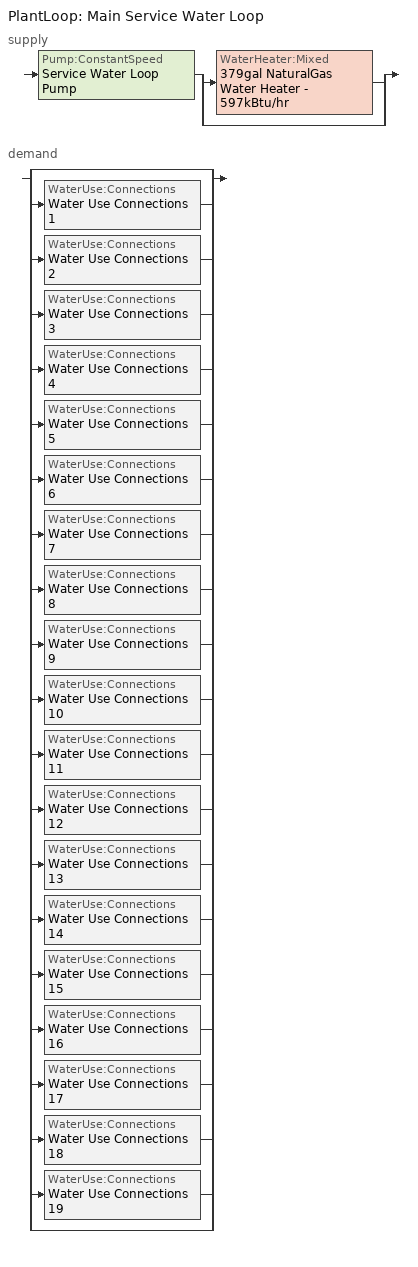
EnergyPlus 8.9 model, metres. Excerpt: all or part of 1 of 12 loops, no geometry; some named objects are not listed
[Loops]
PlantLoop 'Main Service Water Loop'
 supply: Pump:ConstantSpeed 'Service Water Loop Pump' > split
  | WaterHeater:Mixed '379gal NaturalGas Water Heater - 597kBtu/hr'
  | bypass
 demand: split
  | bypass
  | WaterUse:Connections 'Water Use Connections 1'
  | WaterUse:Connections 'Water Use Connections 2'
  | WaterUse:Connections 'Water Use Connections 3'
  | WaterUse:Connections 'Water Use Connections 4'
  | WaterUse:Connections 'Water Use Connections 5'
  | WaterUse:Connections 'Water Use Connections 6'
  | WaterUse:Connections 'Water Use Connections 7'
  | WaterUse:Connections 'Water Use Connections 8'
  | WaterUse:Connections 'Water Use Connections 9'
  | WaterUse:Connections 'Water Use Connections 10'
  | WaterUse:Connections 'Water Use Connections 11'
  | WaterUse:Connections 'Water Use Connections 12'
  | WaterUse:Connections 'Water Use Connections 13'
  | WaterUse:Connections 'Water Use Connections 14'
  | WaterUse:Connections 'Water Use Connections 15'
  | WaterUse:Connections 'Water Use Connections 16'
  | WaterUse:Connections 'Water Use Connections 17'
  | WaterUse:Connections 'Water Use Connections 18'
  | WaterUse:Connections 'Water Use Connections 19'
  | bypass
[SetpointManager:Scheduled]
Service hot water setpoint manager: Control Variable=Temperature; Schedule=Service Water Loop Temp - 140F
[PlantLoop]
Main Service Water Loop: Fluid Type=Water; Plant Equipment Operation Scheme=Main Service Water Loop Operation Schemes; Maximum Loop Temperature {C}=60; Minimum Loop Temperature {C}=10; Maximum Loop Flow Rate {m3/s}=Autosize; Minimum Loop Flow Rate {m3/s}=0; Plant Loop Volume {m3}=Autocalculate; Load Distribution Scheme=Optimal; Plant Loop Demand Calculation Scheme=SingleSetpoint
[Sizing:Plant]
Main Service Water Loop: Loop Type=Heating; Design Loop Exit Temperature {C}=60; Loop Design Temperature Difference {deltaC}=5; Sizing Option=NonCoincident; Zone Timesteps in Averaging Window=1; Coincident Sizing Factor Mode=None
[Pump:ConstantSpeed]
Service Water Loop Pump: Design Flow Rate {m3/s}=Autosize; Design Pump Head {Pa}=558704; Design Power Consumption {W}=Autosize; Motor Efficiency=0.9; Fraction of Motor Inefficiencies to Fluid Stream=0; Pump Control Type=Intermittent; Design Power Sizing Method=PowerPerFlowPerPressure; Design Electric Power per Unit Flow Rate {W/(m3/s)}=348701.1; Design Shaft Power per Unit Flow Rate per Unit Head=1.28205
[PlantEquipmentOperationSchemes]
Main Service Water Loop Operation Schemes: Control Scheme Object Type 1=PlantEquipmentOperation:HeatingLoad; Control Scheme Name 1=Main Service Water Loop Heating Operation Scheme; Control Scheme Schedule Name 1=Always On Discrete
[PlantEquipmentList]
Main Service Water Loop Heating Equipment List: WaterHeater:Mixed, 379gal NaturalGas Water Heater - 597kBtu/hr
[PlantEquipmentOperation:HeatingLoad]
Main Service Water Loop Heating Operation Scheme: Load Range Lower Limit 1 {W}=0; Load Range Upper Limit 1 {W}=1000000000; Range Equipment List Name 1=Main Service Water Loop Heating Equipment List
[WaterHeater:Mixed]
379gal NaturalGas Water Heater - 597kBtu/hr: Tank Volume {m3}=1.43368; Setpoint Temperature Schedule=Service Water Loop Temp - 140F; Deadband Temperature Difference {deltaC}=2; Maximum Temperature Limit {C}=82.2222; Heater Control Type=Cycle; Heater Maximum Capacity {W}=175059; Heater Ignition Minimum Flow Rate {m3/s}=0; Heater Ignition Delay {s}=0; Heater Fuel Type=NaturalGas; Heater Thermal Efficiency=0.8; Off Cycle Parasitic Fuel Consumption Rate {W}=20; Off Cycle Parasitic Fuel Type=NaturalGas; Off Cycle Parasitic Heat Fraction to Tank=0.8; On Cycle Parasitic Fuel Consumption Rate {W}=0; On Cycle Parasitic Fuel Type=NaturalGas; On Cycle Parasitic Heat Fraction to Tank=0; Ambient Temperature Indicator=Schedule; Ambient Temperature Schedule=Water Heater Ambient Temp Schedule - 70F; Off Cycle Loss Coefficient to Ambient Temperature {W/K}=6; Off Cycle Loss Fraction to Zone=1; On Cycle Loss Coefficient to Ambient Temperature {W/K}=6; On Cycle Loss Fraction to Zone=1; Use Side Effectiveness=1; Source Side Effectiveness=1; Use Side Design Flow Rate {m3/s}=Autosize; Source Side Design Flow Rate {m3/s}=Autosize; Indirect Water Heating Recovery Time {hr}=1.5; Source Side Flow Control Mode=IndirectHeatPrimarySetpoint
[WaterUse:Connections]
Name | Water Use Equipment Name 1
Water Use Connections 1 | Banquet_flr_6 Service Water Use 0.34gal/min
Water Use Connections 2 | Basement Service Water Use 0.5gal/min
Water Use Connections 3 | Cafe_flr_1 Service Water Use 0.02gal/min
Water Use Connections 4 | Dining_flr_6 Service Water Use 0.34gal/min
Water Use Connections 5 | Kitchen_flr_6 Service Water Use 0.05gal/min
Water Use Connections 6 | Laundry_flr_1 Service Water Use 0.02gal/min
Water Use Connections 7 | Lobby_flr_1 Service Water Use 0.33gal/min
Water Use Connections 8 | Retail_1_flr_1 Service Water Use 0.01gal/min
Water Use Connections 9 | Retail_2_flr_1 Service Water Use 0.01gal/min
Water Use Connections 10 | Room_1_flr_3 Service Water Use 0.32gal/min
Water Use Connections 11 | Room_1_flr_6 Service Water Use 0.08gal/min
Water Use Connections 12 | Room_2_flr_3 Service Water Use 0.32gal/min
Water Use Connections 13 | Room_2_flr_6 Service Water Use 0.08gal/min
Water Use Connections 14 | Room_3_mult19_flr_3 Service Water Use 3.77gal/min
Water Use Connections 15 | Room_3_mult9_flr_6 Service Water Use 0.45gal/min
Water Use Connections 16 | Room_4_mult19_flr_3 Service Water Use 3.77gal/min
Water Use Connections 17 | Room_5_flr_3 Service Water Use 0.32gal/min
Water Use Connections 18 | Room_6_flr_3 Service Water Use 0.32gal/min
Water Use Connections 19 | Storage_flr_1 Service Water Use 0.02gal/min
[WaterUse:Equipment]
Name | Peak Flow Rate {m3/s} | Flow Rate Fraction Schedule | Target Temperature Schedule | Zone | Sensible Fraction Schedule | Latent Fraction Schedule
Banquet_flr_6 Service Water Use 0.34gal/min | 2.11381e-05 | NECB-B-Service Water Heating | Schedule Ruleset 5 | Sp-Banquet_Flr_6 Sys-3 Flr-4 Sch-B HPlcmt-north ZN | Schedule Ruleset 3 | Schedule Ruleset 4
Basement Service Water Use 0.5gal/min | 3.15301e-05 | NECB-E-Service Water Heating | Schedule Ruleset 8 | Sp-Basement Sys-4 Flr-1 Sch-E HPlcmt-north ZN | Schedule Ruleset 6 | Schedule Ruleset 7
Cafe_flr_1 Service Water Use 0.02gal/min | 1.50463e-06 | NECB-C-Service Water Heating | Schedule Ruleset 11 | Sp-Cafe_Flr_1 Sys-6 Flr-2 Sch-C HPlcmt-south ZN | Schedule Ruleset 9 | Schedule Ruleset 10
Dining_flr_6 Service Water Use 0.34gal/min | 2.11381e-05 | NECB-B-Service Water Heating | Schedule Ruleset 14 | Sp-Dining_Flr_6 Sys-3 Flr-4 Sch-B HPlcmt-north ZN | Schedule Ruleset 12 | Schedule Ruleset 13
Kitchen_flr_6 Service Water Use 0.05gal/min | 3.29204e-06 | NECB-B-Service Water Heating | Schedule Ruleset 17 | Sp-Kitchen_Flr_6 Sys-3 Flr-4 Sch-B HPlcmt-east ZN | Schedule Ruleset 15 | Schedule Ruleset 16
Laundry_flr_1 Service Water Use 0.02gal/min | 1.24346e-06 | NECB-C-Service Water Heating | Schedule Ruleset 20 | Sp-Laundry_Flr_1 Sys-6 Flr-2 Sch-C HPlcmt-east ZN | Schedule Ruleset 18 | Schedule Ruleset 19
Lobby_flr_1 Service Water Use 0.33gal/min | 2.08442e-05 | NECB-H-Service Water Heating | Schedule Ruleset 23 | Sp-Lobby_Flr_1 Sys-6 Flr-2 Sch-H HPlcmt-north ZN | Schedule Ruleset 21 | Schedule Ruleset 22
Retail_1_flr_1 Service Water Use 0.01gal/min | 4.74976e-07 | NECB-C-Service Water Heating | Schedule Ruleset 26 | Sp-Retail_1_Flr_1 Sys-6 Flr-2 Sch-C HPlcmt-south ZN | Schedule Ruleset 24 | Schedule Ruleset 25
Retail_2_flr_1 Service Water Use 0.01gal/min | 5.50024e-07 | NECB-C-Service Water Heating | Schedule Ruleset 29 | Sp-Retail_2_Flr_1 Sys-6 Flr-2 Sch-C HPlcmt-west ZN | Schedule Ruleset 27 | Schedule Ruleset 28
Room_1_flr_3 Service Water Use 0.32gal/min | 1.98965e-05 | NECB-F-Service Water Heating | Schedule Ruleset 32 | Sp-Room_1_Flr_3 Sys-1 Flr-3 Sch-F HPlcmt-west ZN | Schedule Ruleset 30 | Schedule Ruleset 31
Room_1_flr_6 Service Water Use 0.08gal/min | 4.97412e-06 | NECB-F-Service Water Heating | Schedule Ruleset 35 | Sp-Room_1_Flr_6 Sys-1 Flr-4 Sch-F HPlcmt-west ZN | Schedule Ruleset 33 | Schedule Ruleset 34
Room_2_flr_3 Service Water Use 0.32gal/min | 1.98942e-05 | NECB-F-Service Water Heating | Schedule Ruleset 38 | Sp-Room_2_Flr_3 Sys-1 Flr-3 Sch-F HPlcmt-west ZN | Schedule Ruleset 36 | Schedule Ruleset 37
Room_2_flr_6 Service Water Use 0.08gal/min | 4.97354e-06 | NECB-F-Service Water Heating | Schedule Ruleset 41 | Sp-Room_2_Flr_6 Sys-1 Flr-4 Sch-F HPlcmt-west ZN | Schedule Ruleset 39 | Schedule Ruleset 40
Room_3_mult19_flr_3 Service Water Use 3.77gal/min | 0.000237579 | NECB-F-Service Water Heating | Schedule Ruleset 44 | Sp-Room_3_Mult19_Flr_3 Sys-1 Flr-3 Sch-F HPlcmt-south ZN | Schedule Ruleset 42 | Schedule Ruleset 43
Room_3_mult9_flr_6 Service Water Use 0.45gal/min | 2.81421e-05 | NECB-F-Service Water Heating | Schedule Ruleset 47 | Sp-Room_3_Mult9_Flr_6 Sys-1 Flr-4 Sch-F HPlcmt-south ZN | Schedule Ruleset 45 | Schedule Ruleset 46
Room_4_mult19_flr_3 Service Water Use 3.77gal/min | 0.000237644 | NECB-F-Service Water Heating | Schedule Ruleset 50 | Sp-Room_4_Mult19_Flr_3 Sys-1 Flr-3 Sch-F HPlcmt-north ZN | Schedule Ruleset 48 | Schedule Ruleset 49
Room_5_flr_3 Service Water Use 0.32gal/min | 1.98965e-05 | NECB-F-Service Water Heating | Schedule Ruleset 53 | Sp-Room_5_Flr_3 Sys-1 Flr-3 Sch-F HPlcmt-east ZN | Schedule Ruleset 51 | Schedule Ruleset 52
Room_6_flr_3 Service Water Use 0.32gal/min | 1.98942e-05 | NECB-F-Service Water Heating | Schedule Ruleset 56 | Sp-Room_6_Flr_3 Sys-1 Flr-3 Sch-F HPlcmt-east ZN | Schedule Ruleset 54 | Schedule Ruleset 55
Storage_flr_1 Service Water Use 0.02gal/min | 1.50987e-06 | NECB-E-Service Water Heating | Schedule Ruleset 59 | Sp-Storage_Flr_1 Sys-4 Flr-2 Sch-E HPlcmt-north ZN | Schedule Ruleset 57 | Schedule Ruleset 58
[Schedule:Day:Interval]
NECB-B-Service Water Heating Default; NECB-B-Service Water Heating Default|Wkdy Day: No, 01:00, 0.6, 02:00, 0.5, 09:00, 0.05, 11:00, 0.7, 12:00, 0.4, 13:00, 0.5, 15:00, 0.6, 16:00, 0.4, 18:00, 0.3, 19:00, 0.4, 20:00, 0.5, 22:00, 0.8, 24:00, 0.9
NECB-B-Service Water Heating Sat Day: No, 01:00, 0.7, 02:00, 0.6, 09:00, 0.05, 11:00, 0.7, 12:00, 0.4, 13:00, 0.5, 15:00, 0.6, 16:00, 0.4, 18:00, 0.3, 19:00, 0.4, 20:00, 0.5, 22:00, 0.8, 24:00, 0.9
NECB-B-Service Water Heating Sun|Hol Day: No, 01:00, 0.5, 02:00, 0.6, 09:00, 0.05, 11:00, 0.7, 12:00, 0.4, 13:00, 0.5, 15:00, 0.6, 16:00, 0.4, 18:00, 0.3, 19:00, 0.4, 20:00, 0.5, 22:00, 0.8, 24:00, 0.5
NECB-C-Service Water Heating Default; NECB-C-Service Water Heating Default|Wkdy Day: No, 08:00, 0.05, 09:00, 0.1, 10:00, 0.2, 11:00, 0.3, 12:00, 0.4, 16:00, 0.8, 17:00, 0.6, 18:00, 0.4, 19:00, 0.3, 21:00, 0.2, 24:00, 0.05
NECB-C-Service Water Heating Sat Day: No, 08:00, 0.05, 09:00, 0.1, 10:00, 0.2, 11:00, 0.3, 12:00, 0.5, 16:00, 0.9, 17:00, 0.7, 18:00, 0.5, 19:00, 0.3, 21:00, 0.2, 24:00, 0.05
NECB-C-Service Water Heating Sun|Hol Day: No, 08:00, 0.05, 09:00, 0.1, 10:00, 0.2, 11:00, 0.3, 12:00, 0.5, 17:00, 0.9, 18:00, 0.5, 19:00, 0.3, 24:00, 0.05
NECB-E-Service Water Heating Default; NECB-E-Service Water Heating Default|Wkdy Day: No, 08:00, 0.05, 09:00, 0.1, 10:00, 0.4, 12:00, 0.5, 13:00, 0.7, 14:00, 0.9, 15:00, 0.8, 16:00, 0.7, 17:00, 0.8, 18:00, 0.3, 24:00, 0.05
NECB-E-Service Water Heating Sat Day: No, 10:00, 0.05, 12:00, 0.2, 13:00, 0.4, 16:00, 0.2, 24:00, 0.05
NECB-E-Service Water Heating Sun|Hol Day; Schedule Day 12; Schedule Day 15; Schedule Day 18; Schedule Day 21; Schedule Day 24; Schedule Day 27; Schedule Day 30; Schedule Day 33; Schedule Day 36; Schedule Day 39; Schedule Day 42; Schedule Day 45; Schedule Day 48; Schedule Day 51; Schedule Day 54; Schedule Day 57; Schedule Day 60; Schedule Day 63; Schedule Day 9: No, 24:00, 0.05
NECB-F-Service Water Heating Default; NECB-F-Service Water Heating Default|Wkdy Day; NECB-F-Service Water Heating Sat Day; NECB-F-Service Water Heating Sun|Hol Day: No, 01:00, 0.35, 02:00, 0.21, 03:00, 0.14, 05:00, 0.07, 06:00, 0.14, 07:00, 0.28, 08:00, 0.42, 09:00, 0.63, 10:00, 0.49, 12:00, 0.35, 13:00, 0.28, 14:00, 0.35, 15:00, 0.28, 19:00, 0.21, 20:00, 0.35, 24:00, 0.49
NECB-H-Service Water Heating Default; NECB-H-Service Water Heating Default|Wkdy Day; NECB-H-Service Water Heating Sat Day; NECB-H-Service Water Heating Sun|Hol Day: No, 24:00, 0.9
Schedule Day 10; Schedule Day 13; Schedule Day 16; Schedule Day 19; Schedule Day 22; Schedule Day 25; Schedule Day 28; Schedule Day 31; Schedule Day 34; Schedule Day 37; Schedule Day 40; Schedule Day 43; Schedule Day 46; Schedule Day 49; Schedule Day 52; Schedule Day 55; Schedule Day 58; Schedule Day 61; Schedule Day 64; Service Water Loop Temp - 140F Default: No, 24:00, 60
Schedule Day 11; Schedule Day 14; Schedule Day 17; Schedule Day 20; Schedule Day 23; Schedule Day 26; Schedule Day 29; Schedule Day 32; Schedule Day 35; Schedule Day 38; Schedule Day 41; Schedule Day 44; Schedule Day 47; Schedule Day 50; Schedule Day 53; Schedule Day 56; Schedule Day 59; Schedule Day 62; Schedule Day 8: No, 24:00, 0.2
Water Heater Ambient Temp Schedule - 70F Default: No, 24:00, 21.1111
[Schedule:Week:Daily]
NECB-B-Service Water Heating Week Rule - Jan1-Dec31: NECB-B-Service Water Heating Sun|Hol Day, NECB-B-Service Water Heating Default|Wkdy Day, NECB-B-Service Water Heating Default|Wkdy Day, NECB-B-Service Water Heating Default|Wkdy Day, NECB-B-Service Water Heating Default|Wkdy Day, NECB-B-Service Water Heating Default|Wkdy Day, NECB-B-Service Water Heating Sat Day, NECB-B-Service Water Heating Default, NECB-B-Service Water Heating Default, NECB-B-Service Water Heating Default, NECB-B-Service Water Heating Default, NECB-B-Service Water Heating Default
NECB-C-Service Water Heating Week Rule - Jan1-Dec31: NECB-C-Service Water Heating Sun|Hol Day, NECB-C-Service Water Heating Default|Wkdy Day, NECB-C-Service Water Heating Default|Wkdy Day, NECB-C-Service Water Heating Default|Wkdy Day, NECB-C-Service Water Heating Default|Wkdy Day, NECB-C-Service Water Heating Default|Wkdy Day, NECB-C-Service Water Heating Sat Day, NECB-C-Service Water Heating Default, NECB-C-Service Water Heating Default, NECB-C-Service Water Heating Default, NECB-C-Service Water Heating Default, NECB-C-Service Water Heating Default
NECB-E-Service Water Heating Week Rule - Jan1-Dec31: NECB-E-Service Water Heating Sun|Hol Day, NECB-E-Service Water Heating Default|Wkdy Day, NECB-E-Service Water Heating Default|Wkdy Day, NECB-E-Service Water Heating Default|Wkdy Day, NECB-E-Service Water Heating Default|Wkdy Day, NECB-E-Service Water Heating Default|Wkdy Day, NECB-E-Service Water Heating Sat Day, NECB-E-Service Water Heating Default, NECB-E-Service Water Heating Default, NECB-E-Service Water Heating Default, NECB-E-Service Water Heating Default, NECB-E-Service Water Heating Default
NECB-F-Service Water Heating Week Rule - Jan1-Dec31: NECB-F-Service Water Heating Sun|Hol Day, NECB-F-Service Water Heating Default|Wkdy Day, NECB-F-Service Water Heating Default|Wkdy Day, NECB-F-Service Water Heating Default|Wkdy Day, NECB-F-Service Water Heating Default|Wkdy Day, NECB-F-Service Water Heating Default|Wkdy Day, NECB-F-Service Water Heating Sat Day, NECB-F-Service Water Heating Default, NECB-F-Service Water Heating Default, NECB-F-Service Water Heating Default, NECB-F-Service Water Heating Default, NECB-F-Service Water Heating Default
NECB-H-Service Water Heating Week Rule - Jan1-Dec31: NECB-H-Service Water Heating Sun|Hol Day, NECB-H-Service Water Heating Default|Wkdy Day, NECB-H-Service Water Heating Default|Wkdy Day, NECB-H-Service Water Heating Default|Wkdy Day, NECB-H-Service Water Heating Default|Wkdy Day, NECB-H-Service Water Heating Default|Wkdy Day, NECB-H-Service Water Heating Sat Day, NECB-H-Service Water Heating Default, NECB-H-Service Water Heating Default, NECB-H-Service Water Heating Default, NECB-H-Service Water Heating Default, NECB-H-Service Water Heating Default
Schedule Ruleset 10 Week Rule - Jan1-Dec31: Schedule Day 15, Schedule Day 15, Schedule Day 15, Schedule Day 15, Schedule Day 15, Schedule Day 15, Schedule Day 15, Schedule Day 15, Schedule Day 15, Schedule Day 15, Schedule Day 15, Schedule Day 15
Schedule Ruleset 11 Week Rule - Jan1-Dec31: Schedule Day 16, Schedule Day 16, Schedule Day 16, Schedule Day 16, Schedule Day 16, Schedule Day 16, Schedule Day 16, Schedule Day 16, Schedule Day 16, Schedule Day 16, Schedule Day 16, Schedule Day 16
Schedule Ruleset 12 Week Rule - Jan1-Dec31: Schedule Day 17, Schedule Day 17, Schedule Day 17, Schedule Day 17, Schedule Day 17, Schedule Day 17, Schedule Day 17, Schedule Day 17, Schedule Day 17, Schedule Day 17, Schedule Day 17, Schedule Day 17
Schedule Ruleset 13 Week Rule - Jan1-Dec31: Schedule Day 18, Schedule Day 18, Schedule Day 18, Schedule Day 18, Schedule Day 18, Schedule Day 18, Schedule Day 18, Schedule Day 18, Schedule Day 18, Schedule Day 18, Schedule Day 18, Schedule Day 18
Schedule Ruleset 14 Week Rule - Jan1-Dec31: Schedule Day 19, Schedule Day 19, Schedule Day 19, Schedule Day 19, Schedule Day 19, Schedule Day 19, Schedule Day 19, Schedule Day 19, Schedule Day 19, Schedule Day 19, Schedule Day 19, Schedule Day 19
Schedule Ruleset 15 Week Rule - Jan1-Dec31: Schedule Day 20, Schedule Day 20, Schedule Day 20, Schedule Day 20, Schedule Day 20, Schedule Day 20, Schedule Day 20, Schedule Day 20, Schedule Day 20, Schedule Day 20, Schedule Day 20, Schedule Day 20
Schedule Ruleset 16 Week Rule - Jan1-Dec31: Schedule Day 21, Schedule Day 21, Schedule Day 21, Schedule Day 21, Schedule Day 21, Schedule Day 21, Schedule Day 21, Schedule Day 21, Schedule Day 21, Schedule Day 21, Schedule Day 21, Schedule Day 21
Schedule Ruleset 17 Week Rule - Jan1-Dec31: Schedule Day 22, Schedule Day 22, Schedule Day 22, Schedule Day 22, Schedule Day 22, Schedule Day 22, Schedule Day 22, Schedule Day 22, Schedule Day 22, Schedule Day 22, Schedule Day 22, Schedule Day 22
Schedule Ruleset 18 Week Rule - Jan1-Dec31: Schedule Day 23, Schedule Day 23, Schedule Day 23, Schedule Day 23, Schedule Day 23, Schedule Day 23, Schedule Day 23, Schedule Day 23, Schedule Day 23, Schedule Day 23, Schedule Day 23, Schedule Day 23
Schedule Ruleset 19 Week Rule - Jan1-Dec31: Schedule Day 24, Schedule Day 24, Schedule Day 24, Schedule Day 24, Schedule Day 24, Schedule Day 24, Schedule Day 24, Schedule Day 24, Schedule Day 24, Schedule Day 24, Schedule Day 24, Schedule Day 24
Schedule Ruleset 20 Week Rule - Jan1-Dec31: Schedule Day 25, Schedule Day 25, Schedule Day 25, Schedule Day 25, Schedule Day 25, Schedule Day 25, Schedule Day 25, Schedule Day 25, Schedule Day 25, Schedule Day 25, Schedule Day 25, Schedule Day 25
Schedule Ruleset 21 Week Rule - Jan1-Dec31: Schedule Day 26, Schedule Day 26, Schedule Day 26, Schedule Day 26, Schedule Day 26, Schedule Day 26, Schedule Day 26, Schedule Day 26, Schedule Day 26, Schedule Day 26, Schedule Day 26, Schedule Day 26
Schedule Ruleset 22 Week Rule - Jan1-Dec31: Schedule Day 27, Schedule Day 27, Schedule Day 27, Schedule Day 27, Schedule Day 27, Schedule Day 27, Schedule Day 27, Schedule Day 27, Schedule Day 27, Schedule Day 27, Schedule Day 27, Schedule Day 27
Schedule Ruleset 23 Week Rule - Jan1-Dec31: Schedule Day 28, Schedule Day 28, Schedule Day 28, Schedule Day 28, Schedule Day 28, Schedule Day 28, Schedule Day 28, Schedule Day 28, Schedule Day 28, Schedule Day 28, Schedule Day 28, Schedule Day 28
Schedule Ruleset 24 Week Rule - Jan1-Dec31: Schedule Day 29, Schedule Day 29, Schedule Day 29, Schedule Day 29, Schedule Day 29, Schedule Day 29, Schedule Day 29, Schedule Day 29, Schedule Day 29, Schedule Day 29, Schedule Day 29, Schedule Day 29
Schedule Ruleset 25 Week Rule - Jan1-Dec31: Schedule Day 30, Schedule Day 30, Schedule Day 30, Schedule Day 30, Schedule Day 30, Schedule Day 30, Schedule Day 30, Schedule Day 30, Schedule Day 30, Schedule Day 30, Schedule Day 30, Schedule Day 30
Schedule Ruleset 26 Week Rule - Jan1-Dec31: Schedule Day 31, Schedule Day 31, Schedule Day 31, Schedule Day 31, Schedule Day 31, Schedule Day 31, Schedule Day 31, Schedule Day 31, Schedule Day 31, Schedule Day 31, Schedule Day 31, Schedule Day 31
Schedule Ruleset 27 Week Rule - Jan1-Dec31: Schedule Day 32, Schedule Day 32, Schedule Day 32, Schedule Day 32, Schedule Day 32, Schedule Day 32, Schedule Day 32, Schedule Day 32, Schedule Day 32, Schedule Day 32, Schedule Day 32, Schedule Day 32
Schedule Ruleset 28 Week Rule - Jan1-Dec31: Schedule Day 33, Schedule Day 33, Schedule Day 33, Schedule Day 33, Schedule Day 33, Schedule Day 33, Schedule Day 33, Schedule Day 33, Schedule Day 33, Schedule Day 33, Schedule Day 33, Schedule Day 33
Schedule Ruleset 29 Week Rule - Jan1-Dec31: Schedule Day 34, Schedule Day 34, Schedule Day 34, Schedule Day 34, Schedule Day 34, Schedule Day 34, Schedule Day 34, Schedule Day 34, Schedule Day 34, Schedule Day 34, Schedule Day 34, Schedule Day 34
Schedule Ruleset 3 Week Rule - Jan1-Dec31: Schedule Day 8, Schedule Day 8, Schedule Day 8, Schedule Day 8, Schedule Day 8, Schedule Day 8, Schedule Day 8, Schedule Day 8, Schedule Day 8, Schedule Day 8, Schedule Day 8, Schedule Day 8
Schedule Ruleset 30 Week Rule - Jan1-Dec31: Schedule Day 35, Schedule Day 35, Schedule Day 35, Schedule Day 35, Schedule Day 35, Schedule Day 35, Schedule Day 35, Schedule Day 35, Schedule Day 35, Schedule Day 35, Schedule Day 35, Schedule Day 35
Schedule Ruleset 31 Week Rule - Jan1-Dec31: Schedule Day 36, Schedule Day 36, Schedule Day 36, Schedule Day 36, Schedule Day 36, Schedule Day 36, Schedule Day 36, Schedule Day 36, Schedule Day 36, Schedule Day 36, Schedule Day 36, Schedule Day 36
Schedule Ruleset 32 Week Rule - Jan1-Dec31: Schedule Day 37, Schedule Day 37, Schedule Day 37, Schedule Day 37, Schedule Day 37, Schedule Day 37, Schedule Day 37, Schedule Day 37, Schedule Day 37, Schedule Day 37, Schedule Day 37, Schedule Day 37
Schedule Ruleset 33 Week Rule - Jan1-Dec31: Schedule Day 38, Schedule Day 38, Schedule Day 38, Schedule Day 38, Schedule Day 38, Schedule Day 38, Schedule Day 38, Schedule Day 38, Schedule Day 38, Schedule Day 38, Schedule Day 38, Schedule Day 38
Schedule Ruleset 34 Week Rule - Jan1-Dec31: Schedule Day 39, Schedule Day 39, Schedule Day 39, Schedule Day 39, Schedule Day 39, Schedule Day 39, Schedule Day 39, Schedule Day 39, Schedule Day 39, Schedule Day 39, Schedule Day 39, Schedule Day 39
Schedule Ruleset 35 Week Rule - Jan1-Dec31: Schedule Day 40, Schedule Day 40, Schedule Day 40, Schedule Day 40, Schedule Day 40, Schedule Day 40, Schedule Day 40, Schedule Day 40, Schedule Day 40, Schedule Day 40, Schedule Day 40, Schedule Day 40
Schedule Ruleset 36 Week Rule - Jan1-Dec31: Schedule Day 41, Schedule Day 41, Schedule Day 41, Schedule Day 41, Schedule Day 41, Schedule Day 41, Schedule Day 41, Schedule Day 41, Schedule Day 41, Schedule Day 41, Schedule Day 41, Schedule Day 41
Schedule Ruleset 37 Week Rule - Jan1-Dec31: Schedule Day 42, Schedule Day 42, Schedule Day 42, Schedule Day 42, Schedule Day 42, Schedule Day 42, Schedule Day 42, Schedule Day 42, Schedule Day 42, Schedule Day 42, Schedule Day 42, Schedule Day 42
Schedule Ruleset 38 Week Rule - Jan1-Dec31: Schedule Day 43, Schedule Day 43, Schedule Day 43, Schedule Day 43, Schedule Day 43, Schedule Day 43, Schedule Day 43, Schedule Day 43, Schedule Day 43, Schedule Day 43, Schedule Day 43, Schedule Day 43
Schedule Ruleset 39 Week Rule - Jan1-Dec31: Schedule Day 44, Schedule Day 44, Schedule Day 44, Schedule Day 44, Schedule Day 44, Schedule Day 44, Schedule Day 44, Schedule Day 44, Schedule Day 44, Schedule Day 44, Schedule Day 44, Schedule Day 44
Schedule Ruleset 4 Week Rule - Jan1-Dec31: Schedule Day 9, Schedule Day 9, Schedule Day 9, Schedule Day 9, Schedule Day 9, Schedule Day 9, Schedule Day 9, Schedule Day 9, Schedule Day 9, Schedule Day 9, Schedule Day 9, Schedule Day 9
Schedule Ruleset 40 Week Rule - Jan1-Dec31: Schedule Day 45, Schedule Day 45, Schedule Day 45, Schedule Day 45, Schedule Day 45, Schedule Day 45, Schedule Day 45, Schedule Day 45, Schedule Day 45, Schedule Day 45, Schedule Day 45, Schedule Day 45
Schedule Ruleset 41 Week Rule - Jan1-Dec31: Schedule Day 46, Schedule Day 46, Schedule Day 46, Schedule Day 46, Schedule Day 46, Schedule Day 46, Schedule Day 46, Schedule Day 46, Schedule Day 46, Schedule Day 46, Schedule Day 46, Schedule Day 46
Schedule Ruleset 42 Week Rule - Jan1-Dec31: Schedule Day 47, Schedule Day 47, Schedule Day 47, Schedule Day 47, Schedule Day 47, Schedule Day 47, Schedule Day 47, Schedule Day 47, Schedule Day 47, Schedule Day 47, Schedule Day 47, Schedule Day 47
Schedule Ruleset 43 Week Rule - Jan1-Dec31: Schedule Day 48, Schedule Day 48, Schedule Day 48, Schedule Day 48, Schedule Day 48, Schedule Day 48, Schedule Day 48, Schedule Day 48, Schedule Day 48, Schedule Day 48, Schedule Day 48, Schedule Day 48
Schedule Ruleset 44 Week Rule - Jan1-Dec31: Schedule Day 49, Schedule Day 49, Schedule Day 49, Schedule Day 49, Schedule Day 49, Schedule Day 49, Schedule Day 49, Schedule Day 49, Schedule Day 49, Schedule Day 49, Schedule Day 49, Schedule Day 49
Schedule Ruleset 45 Week Rule - Jan1-Dec31: Schedule Day 50, Schedule Day 50, Schedule Day 50, Schedule Day 50, Schedule Day 50, Schedule Day 50, Schedule Day 50, Schedule Day 50, Schedule Day 50, Schedule Day 50, Schedule Day 50, Schedule Day 50
Schedule Ruleset 46 Week Rule - Jan1-Dec31: Schedule Day 51, Schedule Day 51, Schedule Day 51, Schedule Day 51, Schedule Day 51, Schedule Day 51, Schedule Day 51, Schedule Day 51, Schedule Day 51, Schedule Day 51, Schedule Day 51, Schedule Day 51
Schedule Ruleset 47 Week Rule - Jan1-Dec31: Schedule Day 52, Schedule Day 52, Schedule Day 52, Schedule Day 52, Schedule Day 52, Schedule Day 52, Schedule Day 52, Schedule Day 52, Schedule Day 52, Schedule Day 52, Schedule Day 52, Schedule Day 52
Schedule Ruleset 48 Week Rule - Jan1-Dec31: Schedule Day 53, Schedule Day 53, Schedule Day 53, Schedule Day 53, Schedule Day 53, Schedule Day 53, Schedule Day 53, Schedule Day 53, Schedule Day 53, Schedule Day 53, Schedule Day 53, Schedule Day 53
Schedule Ruleset 49 Week Rule - Jan1-Dec31: Schedule Day 54, Schedule Day 54, Schedule Day 54, Schedule Day 54, Schedule Day 54, Schedule Day 54, Schedule Day 54, Schedule Day 54, Schedule Day 54, Schedule Day 54, Schedule Day 54, Schedule Day 54
Schedule Ruleset 5 Week Rule - Jan1-Dec31: Schedule Day 10, Schedule Day 10, Schedule Day 10, Schedule Day 10, Schedule Day 10, Schedule Day 10, Schedule Day 10, Schedule Day 10, Schedule Day 10, Schedule Day 10, Schedule Day 10, Schedule Day 10
Schedule Ruleset 50 Week Rule - Jan1-Dec31: Schedule Day 55, Schedule Day 55, Schedule Day 55, Schedule Day 55, Schedule Day 55, Schedule Day 55, Schedule Day 55, Schedule Day 55, Schedule Day 55, Schedule Day 55, Schedule Day 55, Schedule Day 55
Schedule Ruleset 51 Week Rule - Jan1-Dec31: Schedule Day 56, Schedule Day 56, Schedule Day 56, Schedule Day 56, Schedule Day 56, Schedule Day 56, Schedule Day 56, Schedule Day 56, Schedule Day 56, Schedule Day 56, Schedule Day 56, Schedule Day 56
Schedule Ruleset 52 Week Rule - Jan1-Dec31: Schedule Day 57, Schedule Day 57, Schedule Day 57, Schedule Day 57, Schedule Day 57, Schedule Day 57, Schedule Day 57, Schedule Day 57, Schedule Day 57, Schedule Day 57, Schedule Day 57, Schedule Day 57
Schedule Ruleset 53 Week Rule - Jan1-Dec31: Schedule Day 58, Schedule Day 58, Schedule Day 58, Schedule Day 58, Schedule Day 58, Schedule Day 58, Schedule Day 58, Schedule Day 58, Schedule Day 58, Schedule Day 58, Schedule Day 58, Schedule Day 58
Schedule Ruleset 54 Week Rule - Jan1-Dec31: Schedule Day 59, Schedule Day 59, Schedule Day 59, Schedule Day 59, Schedule Day 59, Schedule Day 59, Schedule Day 59, Schedule Day 59, Schedule Day 59, Schedule Day 59, Schedule Day 59, Schedule Day 59
Schedule Ruleset 55 Week Rule - Jan1-Dec31: Schedule Day 60, Schedule Day 60, Schedule Day 60, Schedule Day 60, Schedule Day 60, Schedule Day 60, Schedule Day 60, Schedule Day 60, Schedule Day 60, Schedule Day 60, Schedule Day 60, Schedule Day 60
Schedule Ruleset 56 Week Rule - Jan1-Dec31: Schedule Day 61, Schedule Day 61, Schedule Day 61, Schedule Day 61, Schedule Day 61, Schedule Day 61, Schedule Day 61, Schedule Day 61, Schedule Day 61, Schedule Day 61, Schedule Day 61, Schedule Day 61
Schedule Ruleset 57 Week Rule - Jan1-Dec31: Schedule Day 62, Schedule Day 62, Schedule Day 62, Schedule Day 62, Schedule Day 62, Schedule Day 62, Schedule Day 62, Schedule Day 62, Schedule Day 62, Schedule Day 62, Schedule Day 62, Schedule Day 62
Schedule Ruleset 58 Week Rule - Jan1-Dec31: Schedule Day 63, Schedule Day 63, Schedule Day 63, Schedule Day 63, Schedule Day 63, Schedule Day 63, Schedule Day 63, Schedule Day 63, Schedule Day 63, Schedule Day 63, Schedule Day 63, Schedule Day 63
Schedule Ruleset 59 Week Rule - Jan1-Dec31: Schedule Day 64, Schedule Day 64, Schedule Day 64, Schedule Day 64, Schedule Day 64, Schedule Day 64, Schedule Day 64, Schedule Day 64, Schedule Day 64, Schedule Day 64, Schedule Day 64, Schedule Day 64
Schedule Ruleset 6 Week Rule - Jan1-Dec31: Schedule Day 11, Schedule Day 11, Schedule Day 11, Schedule Day 11, Schedule Day 11, Schedule Day 11, Schedule Day 11, Schedule Day 11, Schedule Day 11, Schedule Day 11, Schedule Day 11, Schedule Day 11
Schedule Ruleset 7 Week Rule - Jan1-Dec31: Schedule Day 12, Schedule Day 12, Schedule Day 12, Schedule Day 12, Schedule Day 12, Schedule Day 12, Schedule Day 12, Schedule Day 12, Schedule Day 12, Schedule Day 12, Schedule Day 12, Schedule Day 12
Schedule Ruleset 8 Week Rule - Jan1-Dec31: Schedule Day 13, Schedule Day 13, Schedule Day 13, Schedule Day 13, Schedule Day 13, Schedule Day 13, Schedule Day 13, Schedule Day 13, Schedule Day 13, Schedule Day 13, Schedule Day 13, Schedule Day 13
Schedule Ruleset 9 Week Rule - Jan1-Dec31: Schedule Day 14, Schedule Day 14, Schedule Day 14, Schedule Day 14, Schedule Day 14, Schedule Day 14, Schedule Day 14, Schedule Day 14, Schedule Day 14, Schedule Day 14, Schedule Day 14, Schedule Day 14
Service Water Loop Temp - 140F Week Rule - Jan1-Dec31: Service Water Loop Temp - 140F Default, Service Water Loop Temp - 140F Default, Service Water Loop Temp - 140F Default, Service Water Loop Temp - 140F Default, Service Water Loop Temp - 140F Default, Service Water Loop Temp - 140F Default, Service Water Loop Temp - 140F Default, Service Water Loop Temp - 140F Default, Service Water Loop Temp - 140F Default, Service Water Loop Temp - 140F Default, Service Water Loop Temp - 140F Default, Service Water Loop Temp - 140F Default
Water Heater Ambient Temp Schedule - 70F Week Rule - Jan1-Dec31: Water Heater Ambient Temp Schedule - 70F Default, Water Heater Ambient Temp Schedule - 70F Default, Water Heater Ambient Temp Schedule - 70F Default, Water Heater Ambient Temp Schedule - 70F Default, Water Heater Ambient Temp Schedule - 70F Default, Water Heater Ambient Temp Schedule - 70F Default, Water Heater Ambient Temp Schedule - 70F Default, Water Heater Ambient Temp Schedule - 70F Default, Water Heater Ambient Temp Schedule - 70F Default, Water Heater Ambient Temp Schedule - 70F Default, Water Heater Ambient Temp Schedule - 70F Default, Water Heater Ambient Temp Schedule - 70F Default
[Schedule:Year]
NECB-B-Service Water Heating: NECB-B-Service Water Heating Week Rule - Jan1-Dec31, 1, 1, 12, 31
NECB-C-Service Water Heating: NECB-C-Service Water Heating Week Rule - Jan1-Dec31, 1, 1, 12, 31
NECB-E-Service Water Heating: NECB-E-Service Water Heating Week Rule - Jan1-Dec31, 1, 1, 12, 31
NECB-F-Service Water Heating: NECB-F-Service Water Heating Week Rule - Jan1-Dec31, 1, 1, 12, 31
NECB-H-Service Water Heating: NECB-H-Service Water Heating Week Rule - Jan1-Dec31, 1, 1, 12, 31
Schedule Ruleset 10: Schedule Ruleset 10 Week Rule - Jan1-Dec31, 1, 1, 12, 31
Schedule Ruleset 11: Schedule Ruleset 11 Week Rule - Jan1-Dec31, 1, 1, 12, 31
Schedule Ruleset 12: Schedule Ruleset 12 Week Rule - Jan1-Dec31, 1, 1, 12, 31
Schedule Ruleset 13: Schedule Ruleset 13 Week Rule - Jan1-Dec31, 1, 1, 12, 31
Schedule Ruleset 14: Schedule Ruleset 14 Week Rule - Jan1-Dec31, 1, 1, 12, 31
Schedule Ruleset 15: Schedule Ruleset 15 Week Rule - Jan1-Dec31, 1, 1, 12, 31
Schedule Ruleset 16: Schedule Ruleset 16 Week Rule - Jan1-Dec31, 1, 1, 12, 31
Schedule Ruleset 17: Schedule Ruleset 17 Week Rule - Jan1-Dec31, 1, 1, 12, 31
Schedule Ruleset 18: Schedule Ruleset 18 Week Rule - Jan1-Dec31, 1, 1, 12, 31
Schedule Ruleset 19: Schedule Ruleset 19 Week Rule - Jan1-Dec31, 1, 1, 12, 31
Schedule Ruleset 20: Schedule Ruleset 20 Week Rule - Jan1-Dec31, 1, 1, 12, 31
Schedule Ruleset 21: Schedule Ruleset 21 Week Rule - Jan1-Dec31, 1, 1, 12, 31
Schedule Ruleset 22: Schedule Ruleset 22 Week Rule - Jan1-Dec31, 1, 1, 12, 31
Schedule Ruleset 23: Schedule Ruleset 23 Week Rule - Jan1-Dec31, 1, 1, 12, 31
Schedule Ruleset 24: Schedule Ruleset 24 Week Rule - Jan1-Dec31, 1, 1, 12, 31
Schedule Ruleset 25: Schedule Ruleset 25 Week Rule - Jan1-Dec31, 1, 1, 12, 31
Schedule Ruleset 26: Schedule Ruleset 26 Week Rule - Jan1-Dec31, 1, 1, 12, 31
Schedule Ruleset 27: Schedule Ruleset 27 Week Rule - Jan1-Dec31, 1, 1, 12, 31
Schedule Ruleset 28: Schedule Ruleset 28 Week Rule - Jan1-Dec31, 1, 1, 12, 31
Schedule Ruleset 29: Schedule Ruleset 29 Week Rule - Jan1-Dec31, 1, 1, 12, 31
Schedule Ruleset 3: Schedule Ruleset 3 Week Rule - Jan1-Dec31, 1, 1, 12, 31
Schedule Ruleset 30: Schedule Ruleset 30 Week Rule - Jan1-Dec31, 1, 1, 12, 31
Schedule Ruleset 31: Schedule Ruleset 31 Week Rule - Jan1-Dec31, 1, 1, 12, 31
Schedule Ruleset 32: Schedule Ruleset 32 Week Rule - Jan1-Dec31, 1, 1, 12, 31
Schedule Ruleset 33: Schedule Ruleset 33 Week Rule - Jan1-Dec31, 1, 1, 12, 31
Schedule Ruleset 34: Schedule Ruleset 34 Week Rule - Jan1-Dec31, 1, 1, 12, 31
Schedule Ruleset 35: Schedule Ruleset 35 Week Rule - Jan1-Dec31, 1, 1, 12, 31
Schedule Ruleset 36: Schedule Ruleset 36 Week Rule - Jan1-Dec31, 1, 1, 12, 31
Schedule Ruleset 37: Schedule Ruleset 37 Week Rule - Jan1-Dec31, 1, 1, 12, 31
Schedule Ruleset 38: Schedule Ruleset 38 Week Rule - Jan1-Dec31, 1, 1, 12, 31
Schedule Ruleset 39: Schedule Ruleset 39 Week Rule - Jan1-Dec31, 1, 1, 12, 31
Schedule Ruleset 4: Schedule Ruleset 4 Week Rule - Jan1-Dec31, 1, 1, 12, 31
Schedule Ruleset 40: Schedule Ruleset 40 Week Rule - Jan1-Dec31, 1, 1, 12, 31
Schedule Ruleset 41: Schedule Ruleset 41 Week Rule - Jan1-Dec31, 1, 1, 12, 31
Schedule Ruleset 42: Schedule Ruleset 42 Week Rule - Jan1-Dec31, 1, 1, 12, 31
Schedule Ruleset 43: Schedule Ruleset 43 Week Rule - Jan1-Dec31, 1, 1, 12, 31
Schedule Ruleset 44: Schedule Ruleset 44 Week Rule - Jan1-Dec31, 1, 1, 12, 31
Schedule Ruleset 45: Schedule Ruleset 45 Week Rule - Jan1-Dec31, 1, 1, 12, 31
Schedule Ruleset 46: Schedule Ruleset 46 Week Rule - Jan1-Dec31, 1, 1, 12, 31
Schedule Ruleset 47: Schedule Ruleset 47 Week Rule - Jan1-Dec31, 1, 1, 12, 31
Schedule Ruleset 48: Schedule Ruleset 48 Week Rule - Jan1-Dec31, 1, 1, 12, 31
Schedule Ruleset 49: Schedule Ruleset 49 Week Rule - Jan1-Dec31, 1, 1, 12, 31
Schedule Ruleset 5: Schedule Ruleset 5 Week Rule - Jan1-Dec31, 1, 1, 12, 31
Schedule Ruleset 50: Schedule Ruleset 50 Week Rule - Jan1-Dec31, 1, 1, 12, 31
Schedule Ruleset 51: Schedule Ruleset 51 Week Rule - Jan1-Dec31, 1, 1, 12, 31
Schedule Ruleset 52: Schedule Ruleset 52 Week Rule - Jan1-Dec31, 1, 1, 12, 31
Schedule Ruleset 53: Schedule Ruleset 53 Week Rule - Jan1-Dec31, 1, 1, 12, 31
Schedule Ruleset 54: Schedule Ruleset 54 Week Rule - Jan1-Dec31, 1, 1, 12, 31
Schedule Ruleset 55: Schedule Ruleset 55 Week Rule - Jan1-Dec31, 1, 1, 12, 31
Schedule Ruleset 56: Schedule Ruleset 56 Week Rule - Jan1-Dec31, 1, 1, 12, 31
Schedule Ruleset 57: Schedule Ruleset 57 Week Rule - Jan1-Dec31, 1, 1, 12, 31
Schedule Ruleset 58: Schedule Ruleset 58 Week Rule - Jan1-Dec31, 1, 1, 12, 31
Schedule Ruleset 59: Schedule Ruleset 59 Week Rule - Jan1-Dec31, 1, 1, 12, 31
Schedule Ruleset 6: Schedule Ruleset 6 Week Rule - Jan1-Dec31, 1, 1, 12, 31
Schedule Ruleset 7: Schedule Ruleset 7 Week Rule - Jan1-Dec31, 1, 1, 12, 31
Schedule Ruleset 8: Schedule Ruleset 8 Week Rule - Jan1-Dec31, 1, 1, 12, 31
Schedule Ruleset 9: Schedule Ruleset 9 Week Rule - Jan1-Dec31, 1, 1, 12, 31
Service Water Loop Temp - 140F: Service Water Loop Temp - 140F Week Rule - Jan1-Dec31, 1, 1, 12, 31
Water Heater Ambient Temp Schedule - 70F: Water Heater Ambient Temp Schedule - 70F Week Rule - Jan1-Dec31, 1, 1, 12, 31
[Schedule:Constant]
Always On Discrete: Hourly Value=1
